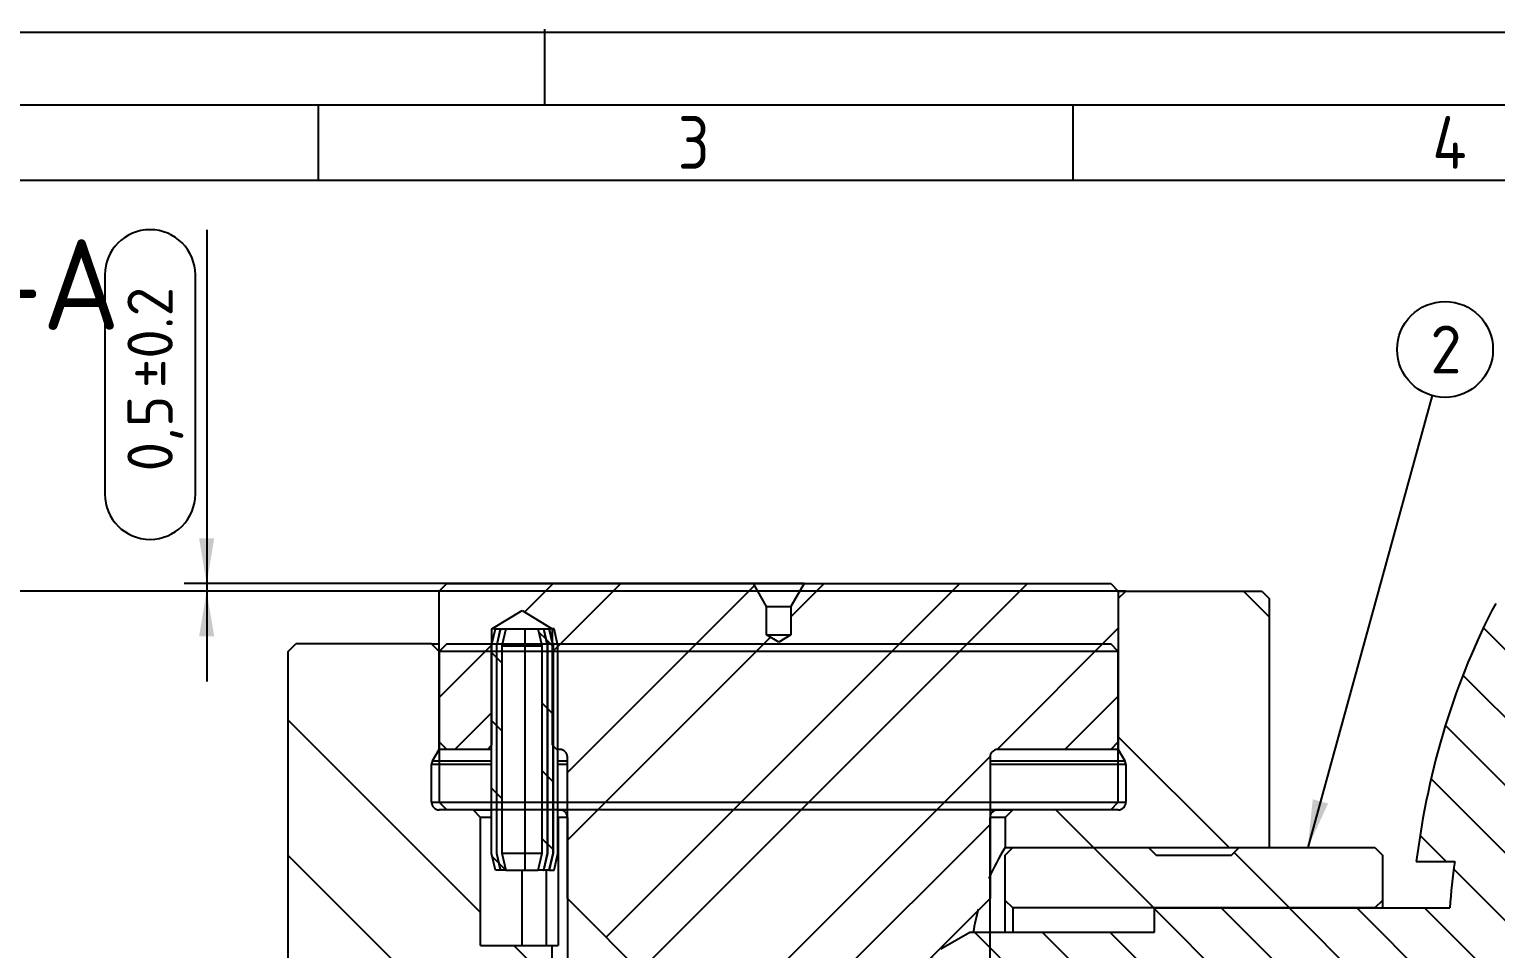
# Model space of a CAD drawing. Header units: millimetres. Extents: x 0 to 420, y 0 to 297.
# Drawn here: x 90.9 to 188, y 236.1 to 297 of the extents above; entities that cross this region are included whole.
import ezdxf
from ezdxf.enums import TextEntityAlignment as Align
from ezdxf.lldxf.tags import DXFTag

# ---------------------------------------------------------------- set-up
doc = ezdxf.new("R2010")
doc.units = ezdxf.units.MM
for name, color, linetype in [('BN_874_1323873_S', 7, 'Continuous'), ('Default', 7, 'Continuous'), ('DIN-Vorlage', 7, 'Continuous'), ('HI10001131_A', 7, 'Continuous'), ('HI10001133_A', 7, 'Continuous'), ('HI10001134_B', 7, 'Continuous'), ('HI10001135_B', 7, 'Continuous'), ('Layer1', 7, 'Continuous')]:
    doc.layers.add(name, color=color, linetype=linetype)
doc.styles.add('SEACAD_Solid_Edge_ISO', font='seiso.ttf')
doc.styles.add('SEACAD_Solid_Edge_ISO_GDT_Symbols', font='SEIGDT.TTF')
tags = doc.linetypes.add('PHANTOM2', pattern=[31.75, 15.875, -3.175, 3.175, -3.175, 3.175, -3.175]).pattern_tags.tags
tags[14:15] = [DXFTag(74, 4), DXFTag(75, 0), DXFTag(340, '0'), DXFTag(46, 0.0), DXFTag(50, 0.0), DXFTag(44, 0.0), DXFTag(45, 0.0)]
tags[12:13] = [DXFTag(74, 4), DXFTag(75, 0), DXFTag(340, '0'), DXFTag(46, 0.0), DXFTag(50, 0.0), DXFTag(44, 0.0), DXFTag(45, 0.0)]
tags[10:11] = [DXFTag(74, 4), DXFTag(75, 0), DXFTag(340, '0'), DXFTag(46, 0.0), DXFTag(50, 0.0), DXFTag(44, 0.0), DXFTag(45, 0.0)]
tags[8:9] = [DXFTag(74, 4), DXFTag(75, 0), DXFTag(340, '0'), DXFTag(46, 0.0), DXFTag(50, 0.0), DXFTag(44, 0.0), DXFTag(45, 0.0)]
tags[6:7] = [DXFTag(74, 4), DXFTag(75, 0), DXFTag(340, '0'), DXFTag(46, 0.0), DXFTag(50, 0.0), DXFTag(44, 0.0), DXFTag(45, 0.0)]
tags[4:5] = [DXFTag(74, 4), DXFTag(75, 0), DXFTag(340, '0'), DXFTag(46, 0.0), DXFTag(50, 0.0), DXFTag(44, 0.0), DXFTag(45, 0.0)]
doc.dimstyles.new('DIN', dxfattribs={"dimtxt": 3, "dimasz": 3, "dimexe": 1.5, "dimexo": 0, "dimgap": 0.75, "dimtad": 1, "dimtxsty": 'SEACAD_Solid_Edge_ISO', "dimblk1": '_SE_FILLED', "dimblk2": '_SE_FILLED', "dimsah": 1, "dimcen": 1.5, "dimazin": 0, "dimtfac": 0.5, "dimtdec": 3, "dimtmove": 0, "dimatfit": 3, "dimfxl": 1, "dimarcsym": 0})

# ---------------------------------------------------------------- blocks, each defined once
blk = doc.blocks.new('SEANNOT_GROUP3')
at = {"layer": 'Layer1', "linetype": 'Continuous'}
blk.add_hatch(color=7, dxfattribs=at).paths.add_polyline_path([(175.893, 245.974), (175.56, 242.773), (176.913, 245.693)])
at = {"layer": 'Layer1', "color": 7, "linetype": 'Continuous'}
blk.add_lwpolyline([(183.813, 272.724), (175.56, 242.773)], dxfattribs=at)
blk.add_circle((184.657, 275.784), 3.175, dxfattribs=at)
at = {"layer": 'Layer1', "color": 7, "linetype": 'Continuous', "style": 'SEACAD_Solid_Edge_ISO'}
blk.add_text('2', height=3.175, dxfattribs=at).set_placement((183.683, 277.372), align=Align.TOP_LEFT)
blk = doc.blocks.new('SE6')
at = {"layer": 'BN_874_1323873_S', "linetype": 'Continuous'}
h = blk.add_hatch(dxfattribs=at)
h.set_pattern_fill('LINE', angle=135, style=0)
h.paths.add_polyline_path([(121.735, 257.273), (121.485, 256.173), (121.485, 242.373), (121.735, 241.273), (122.074, 241.273), (121.815, 242.41), (121.815, 256.136), (122.074, 257.273)])
h = blk.add_hatch(dxfattribs=at)
h.set_pattern_fill('LINE', angle=135, style=0)
h.paths.add_polyline_path([(122.424, 257.273), (122.085, 257.273), (121.858, 256.273), (121.835, 256.173), (121.835, 256.136), (121.835, 255.773), (121.835, 253.273), (121.835, 249.573), (121.835, 249.273), (121.835, 248.523), (121.835, 248.273), (121.835, 245.773), (121.835, 245.573), (121.835, 245.273), (121.835, 244.773), (121.835, 242.41), (121.835, 242.373), (122.085, 241.273), (122.424, 241.273), (122.165, 242.41), (122.165, 256.136)])
h = blk.add_hatch(dxfattribs=at)
h.set_pattern_fill('LINE', angle=135, style=0)
h.paths.add_polyline_path([(125.165, 242.41), (125.165, 244.773), (125.165, 245.273), (125.165, 245.573), (125.165, 249.273), (125.165, 249.573), (125.165, 253.273), (125.165, 255.773), (125.165, 256.136), (125.165, 256.173), (125.143, 256.273), (124.915, 257.273), (124.577, 257.273), (124.835, 256.136), (124.835, 242.41), (124.577, 241.273), (124.915, 241.273), (125.114, 242.148), (125.165, 242.373)])
h = blk.add_hatch(dxfattribs=at)
h.set_pattern_fill('LINE', angle=135, style=0)
h.paths.add_polyline_path([(125.535, 244.773), (125.535, 245.141), (125.535, 245.273), (125.535, 249.273), (125.535, 249.548), (125.535, 255.773), (125.535, 256.136), (125.535, 256.173), (125.513, 256.273), (125.51, 256.283), (125.285, 257.273), (124.947, 257.273), (125.205, 256.136), (125.205, 242.41), (124.947, 241.273), (125.114, 241.273), (125.285, 241.273), (125.535, 242.373), (125.535, 242.41)])
at = {"layer": 'HI10001131_A', "linetype": 'Continuous'}
h = blk.add_hatch(dxfattribs=at)
h.set_pattern_fill('LINE', angle=135, style=0)
edge = h.paths.add_edge_path()
edge.add_line((153.167, 237.173), (151.26, 236.072))
edge.add_arc((152.01, 234.773), 1.5, 120, 135)
edge.add_arc((152.01, 234.773), 1.5, 135, 240)
edge.add_line((151.26, 233.474), (152.103, 232.987))
edge.add_line((152.103, 232.987), (153.167, 232.373))
edge.add_line((153.167, 232.373), (153.426, 232.373))
edge.add_line((153.426, 232.373), (155.51, 232.373))
edge.add_line((155.51, 232.373), (156.01, 232.373))
edge.add_line((156.01, 232.373), (165.41, 232.373))
edge.add_line((165.41, 232.373), (165.41, 230.773))
edge.add_line((165.41, 230.773), (172.263, 230.773))
edge.add_line((172.263, 230.773), (180.01, 230.773))
edge.add_line((180.01, 230.773), (180.51, 230.773))
edge.add_line((180.51, 230.773), (184.81, 230.773))
edge.add_line((184.81, 230.773), (184.965, 230.773))
edge.add_ellipse((210.81, 234.773), major_axis=(0, -36.77), ratio=0.707107, start_angle=278.79756, end_angle=293.37714)
edge.add_line((185.946, 224.025), (235.675, 224.025))
edge.add_ellipse((210.81, 234.773), major_axis=(0, -36.77), ratio=0.707107, start_angle=66.62286, end_angle=81.20244)
edge.add_line((236.656, 230.773), (236.81, 230.773))
edge.add_line((236.81, 230.773), (241.423, 230.773))
edge.add_line((241.423, 230.773), (241.423, 228.773))
edge.add_line((241.423, 228.773), (258.01, 230.773))
edge.add_line((258.01, 230.773), (258.01, 238.773))
edge.add_line((258.01, 238.773), (241.423, 240.773))
edge.add_line((241.423, 240.773), (241.423, 238.773))
edge.add_line((241.423, 238.773), (236.656, 238.773))
edge.add_ellipse((210.81, 234.773), major_axis=(0, -36.77), ratio=0.707107, start_angle=98.79756, end_angle=105.49002)
edge.add_line((236.325, 241.844), (238.868, 241.844))
edge.add_ellipse((210.81, 234.773), major_axis=(0, -40.305), ratio=0.707107, start_angle=104.14492, end_angle=136.68614)
edge.add_line((233.61, 258.956), (232.347, 258.956))
edge.add_ellipse((210.81, 234.773), major_axis=(0, -38.891), ratio=0.707107, start_angle=138.31238, end_angle=141.03332)
edge.add_line((231.514, 260.37), (228.772, 260.37))
edge.add_ellipse((210.81, 234.773), major_axis=(0, -36.062), ratio=0.707107, start_angle=141.96649, end_angle=144.94179)
edge.add_line((229.727, 258.956), (191.894, 258.956))
edge.add_ellipse((210.81, 234.773), major_axis=(0, -36.062), ratio=0.707107, start_angle=215.05821, end_angle=218.03351)
edge.add_line((192.848, 260.37), (190.107, 260.37))
edge.add_ellipse((210.81, 234.773), major_axis=(0, -38.891), ratio=0.707107, start_angle=218.96668, end_angle=221.68762)
edge.add_line((189.273, 258.956), (188.01, 258.956))
edge.add_ellipse((210.81, 234.773), major_axis=(0, -40.305), ratio=0.707107, start_angle=223.31386, end_angle=255.85508)
edge.add_line((182.752, 241.844), (185.296, 241.844))
edge.add_ellipse((210.81, 234.773), major_axis=(0, -36.77), ratio=0.707107, start_angle=254.50998, end_angle=261.20244)
edge.add_line((184.965, 238.773), (180.51, 238.773))
edge.add_line((180.51, 238.773), (180.01, 238.773))
edge.add_line((180.01, 238.773), (172.264, 238.773))
edge.add_line((172.264, 238.773), (165.41, 238.773))
edge.add_line((165.41, 238.773), (165.41, 237.173))
edge.add_line((165.41, 237.173), (156.01, 237.173))
edge.add_line((156.01, 237.173), (155.51, 237.173))
edge.add_line((155.51, 237.173), (154.51, 237.173))
edge.add_line((154.51, 237.173), (153.424, 237.173))
edge.add_line((153.424, 237.173), (153.167, 237.173))
at = {"layer": 'HI10001133_A', "linetype": 'Continuous'}
h = blk.add_hatch(dxfattribs=at)
h.set_pattern_fill('ANSI32', scale=2, angle=90, style=0)
h.paths.add_polyline_path([(180.01, 238.773), (180.51, 239.273), (180.51, 242.273), (180.01, 242.773), (173.01, 242.773), (171.01, 242.773), (170.51, 242.273), (165.51, 242.273), (165.01, 242.773), (156.01, 242.773), (155.51, 242.273), (155.51, 239.273), (156.01, 238.773), (165.41, 238.773)])
at = {"layer": 'HI10001134_B', "linetype": 'Continuous'}
h = blk.add_hatch(dxfattribs=at)
h.set_pattern_fill('ANSI32', scale=2, angle=90, style=0)
edge = h.paths.add_edge_path()
edge.add_line((163.01, 259.273), (163.01, 255.773))
edge.add_line((163.01, 255.773), (163.01, 249.773))
edge.add_line((163.01, 249.773), (163.01, 249.273))
edge.add_line((163.01, 249.273), (163.443, 248.523))
edge.add_arc((163.01, 248.273), 0.5, 0, 30, ccw=False)
edge.add_line((163.51, 248.273), (163.51, 245.773))
edge.add_arc((163.01, 245.773), 0.5, 270, 360, ccw=False)
edge.add_line((163.01, 245.273), (162.51, 245.273))
edge.add_line((162.51, 245.273), (156.01, 245.273))
edge.add_line((156.01, 245.273), (155.51, 244.773))
edge.add_line((155.51, 244.773), (155.51, 242.773))
edge.add_line((155.51, 242.773), (156.01, 242.773))
edge.add_line((156.01, 242.773), (165.01, 242.773))
edge.add_line((165.01, 242.773), (171.01, 242.773))
edge.add_line((171.01, 242.773), (173.01, 242.773))
edge.add_line((173.01, 242.773), (173.01, 259.273))
edge.add_line((173.01, 259.273), (172.51, 259.773))
edge.add_line((172.51, 259.773), (163.51, 259.773))
edge.add_line((163.51, 259.773), (163.01, 259.273))
h = blk.add_hatch(dxfattribs=at)
h.set_pattern_fill('ANSI32', scale=2, angle=90, style=0)
edge = h.paths.add_edge_path()
edge.add_line((118.51, 245.273), (118.01, 245.273))
edge.add_arc((118.01, 245.773), 0.5, 180, 270, ccw=False)
edge.add_line((117.51, 245.773), (117.51, 248.273))
edge.add_arc((118.01, 248.273), 0.5, 150, 180, ccw=False)
edge.add_line((117.577, 248.523), (118.01, 249.273))
edge.add_line((118.01, 249.273), (118.01, 249.773))
edge.add_line((118.01, 249.773), (118.01, 255.773))
edge.add_line((118.01, 255.773), (117.51, 256.273))
edge.add_line((117.51, 256.273), (108.51, 256.273))
edge.add_line((108.51, 256.273), (108.01, 255.773))
edge.add_line((108.01, 255.773), (108.01, 200.273))
edge.add_line((108.01, 200.273), (108.51, 199.773))
edge.add_line((108.51, 199.773), (117.51, 199.773))
edge.add_line((117.51, 199.773), (118.01, 200.273))
edge.add_line((118.01, 200.273), (118.01, 207.273))
edge.add_arc((118.51, 207.273), 0.5, 90, 180, ccw=False)
edge.add_line((118.51, 207.773), (131.71, 207.773))
edge.add_line((131.71, 207.773), (133.01, 207.773))
edge.add_line((133.01, 207.773), (133.51, 208.273))
edge.add_line((133.51, 208.273), (133.51, 215.273))
edge.add_line((133.51, 215.273), (133.01, 215.773))
edge.add_line((133.01, 215.773), (126.01, 215.773))
edge.add_arc((126.01, 216.273), 0.5, 180, 270, ccw=False)
edge.add_line((125.51, 216.273), (125.51, 236.273))
edge.add_line((125.51, 236.273), (125.114, 236.273))
edge.add_line((125.114, 236.273), (123.51, 236.273))
edge.add_line((123.51, 236.273), (120.76, 236.273))
edge.add_line((120.76, 236.273), (120.76, 244.773))
edge.add_line((120.76, 244.773), (120.26, 245.273))
edge.add_line((120.26, 245.273), (118.51, 245.273))
at = {"layer": 'HI10001135_B', "linetype": 'Continuous'}
h = blk.add_hatch(dxfattribs=at)
h.set_pattern_fill('ANSI32', angle=9e-06, style=0)
edge = h.paths.add_edge_path()
edge.add_line((133.51, 216.273), (133.51, 215.773))
edge.add_line((133.51, 215.773), (133.51, 215.273))
edge.add_line((133.51, 215.273), (133.51, 208.273))
edge.add_line((133.51, 208.273), (133.51, 207.873))
edge.add_line((133.51, 207.873), (133.81, 207.873))
edge.add_line((133.81, 207.873), (133.81, 207.773))
edge.add_line((133.81, 207.773), (133.81, 207.273))
edge.add_line((133.81, 207.273), (133.81, 206.773))
edge.add_line((133.81, 206.773), (133.51, 206.773))
edge.add_line((133.51, 206.773), (133.51, 205.273))
edge.add_line((133.51, 205.273), (134.01, 204.773))
edge.add_line((134.01, 204.773), (138.835, 204.773))
edge.add_line((138.835, 204.773), (139.71, 206.288))
edge.add_line((139.71, 206.288), (139.71, 207.692))
edge.add_line((139.71, 207.692), (140.51, 208.173))
edge.add_line((140.51, 208.173), (141.31, 207.692))
edge.add_line((141.31, 207.692), (141.31, 206.288))
edge.add_line((141.31, 206.288), (142.185, 204.773))
edge.add_line((142.185, 204.773), (147.01, 204.773))
edge.add_line((147.01, 204.773), (147.51, 205.273))
edge.add_line((147.51, 205.273), (147.51, 206.773))
edge.add_line((147.51, 206.773), (147.21, 206.773))
edge.add_line((147.21, 206.773), (147.21, 207.273))
edge.add_line((147.21, 207.273), (147.21, 207.773))
edge.add_line((147.21, 207.773), (147.21, 207.873))
edge.add_line((147.21, 207.873), (147.51, 207.873))
edge.add_line((147.51, 207.873), (147.51, 208.273))
edge.add_line((147.51, 208.273), (147.51, 215.273))
edge.add_line((147.51, 215.273), (147.51, 215.773))
edge.add_line((147.51, 215.773), (147.51, 216.273))
edge.add_line((147.51, 216.273), (147.51, 216.773))
edge.add_line((147.51, 216.773), (147.51, 217.118))
edge.add_line((147.51, 217.118), (147.51, 218.172))
edge.add_line((147.51, 218.172), (147.51, 220.773))
edge.add_line((147.51, 220.773), (147.209, 221.295))
edge.add_line((147.209, 221.295), (147.077, 221.523))
edge.add_arc((147.51, 221.773), 0.5, 180, 210, ccw=False)
edge.add_line((147.01, 221.773), (147.01, 222.373))
edge.add_line((147.01, 222.373), (147.01, 225.455))
edge.add_line((147.01, 225.455), (147.01, 226.506))
edge.add_line((147.01, 226.506), (147.01, 228.894))
edge.add_line((147.01, 228.894), (147.01, 229.572))
edge.add_line((147.01, 229.572), (147.01, 230.622))
edge.add_line((147.01, 230.622), (147.01, 231.888))
edge.add_line((147.01, 231.888), (147.01, 232.894))
edge.add_arc((147.51, 232.894), 0.5, 175.51135, 180, ccw=False)
edge.add_arc((147.51, 232.894), 0.5, 90, 175.51135, ccw=False)
edge.add_line((147.51, 233.394), (148.238, 233.394))
edge.add_line((148.238, 233.394), (148.51, 233.394))
edge.add_line((148.51, 233.394), (150.95, 235.834))
edge.add_line((150.95, 235.834), (153.784, 238.668))
edge.add_line((153.784, 238.668), (154.51, 239.394))
edge.add_line((154.51, 239.394), (154.51, 240.687))
edge.add_line((154.51, 240.687), (154.51, 244.773))
edge.add_line((154.51, 244.773), (154.51, 245.273))
edge.add_line((154.51, 245.273), (154.51, 245.773))
edge.add_line((154.51, 245.773), (154.51, 248.273))
edge.add_line((154.51, 248.273), (154.51, 248.523))
edge.add_line((154.51, 248.523), (154.51, 248.773))
edge.add_arc((155.01, 248.773), 0.5, 90, 180, ccw=False)
edge.add_line((155.01, 249.273), (162.51, 249.273))
edge.add_line((162.51, 249.273), (163.01, 249.773))
edge.add_line((163.01, 249.773), (163.01, 255.773))
edge.add_line((163.01, 255.773), (163.01, 259.273))
edge.add_line((163.01, 259.273), (163.01, 259.773))
edge.add_line((163.01, 259.773), (162.51, 260.273))
edge.add_line((162.51, 260.273), (142.185, 260.273))
edge.add_line((142.185, 260.273), (141.31, 258.757))
edge.add_line((141.31, 258.757), (141.31, 256.873))
edge.add_line((141.31, 256.873), (140.51, 256.392))
edge.add_line((140.51, 256.392), (139.71, 256.873))
edge.add_line((139.71, 256.873), (139.71, 258.757))
edge.add_line((139.71, 258.757), (138.835, 260.273))
edge.add_line((138.835, 260.273), (118.51, 260.273))
edge.add_line((118.51, 260.273), (118.01, 259.773))
edge.add_line((118.01, 259.773), (118.01, 256.273))
edge.add_line((118.01, 256.273), (118.01, 255.773))
edge.add_line((118.01, 255.773), (118.01, 249.773))
edge.add_line((118.01, 249.773), (118.51, 249.273))
edge.add_line((118.51, 249.273), (121.21, 249.273))
edge.add_line((121.21, 249.273), (121.485, 249.548))
edge.add_line((121.485, 249.548), (121.51, 249.573))
edge.add_line((121.51, 249.573), (121.51, 256.283))
edge.add_line((121.51, 256.283), (121.51, 257.273))
edge.add_line((121.51, 257.273), (123.51, 258.475))
edge.add_line((123.51, 258.475), (125.51, 257.273))
edge.add_line((125.51, 257.273), (125.51, 256.283))
edge.add_line((125.51, 256.283), (125.51, 249.573))
edge.add_line((125.51, 249.573), (125.535, 249.548))
edge.add_line((125.535, 249.548), (125.81, 249.273))
edge.add_line((125.81, 249.273), (125.885, 249.273))
edge.add_line((125.885, 249.273), (126.01, 249.273))
edge.add_arc((126.01, 248.773), 0.5, 0, 90, ccw=False)
edge.add_line((126.51, 248.773), (126.51, 248.523))
edge.add_line((126.51, 248.523), (126.51, 248.273))
edge.add_line((126.51, 248.273), (126.51, 245.773))
edge.add_line((126.51, 245.773), (126.51, 245.273))
edge.add_line((126.51, 245.273), (126.51, 244.773))
edge.add_line((126.51, 244.773), (126.51, 239.394))
edge.add_line((126.51, 239.394), (132.51, 233.394))
edge.add_line((132.51, 233.394), (133.51, 233.394))
edge.add_arc((133.51, 232.894), 0.5, 47.01735, 90, ccw=False)
edge.add_arc((133.51, 232.894), 0.5, 0, 47.01735, ccw=False)
edge.add_line((134.01, 232.894), (134.01, 232.205))
edge.add_line((134.01, 232.205), (134.01, 231.596))
edge.add_line((134.01, 231.596), (134.01, 230.548))
edge.add_line((134.01, 230.548), (134.01, 228.894))
edge.add_line((134.01, 228.894), (134.01, 227.7))
edge.add_line((134.01, 227.7), (134.01, 226.649))
edge.add_line((134.01, 226.649), (134.01, 223.567))
edge.add_line((134.01, 223.567), (134.01, 222.516))
edge.add_line((134.01, 222.516), (134.01, 221.773))
edge.add_arc((133.51, 221.773), 0.5, 330, 360, ccw=False)
edge.add_line((133.943, 221.523), (133.51, 220.773))
edge.add_line((133.51, 220.773), (133.51, 219.505))
edge.add_line((133.51, 219.505), (133.51, 218.451))
edge.add_line((133.51, 218.451), (133.51, 216.773))
edge.add_line((133.51, 216.773), (133.51, 216.273))
at = {"layer": 'BN_874_1323873_S', "color": 7, "linetype": 'Continuous'}
for p, q in [((121.485, 256.173), (121.735, 257.273)), ((121.735, 257.273), (122.074, 257.273)), ((122.074, 257.273), (121.815, 256.136)), ((121.835, 256.173), (122.085, 257.273)), ((122.074, 257.273), (122.085, 257.273)), ((122.085, 257.273), (122.424, 257.273)), ((122.424, 257.273), (122.165, 256.136)), ((122.424, 257.273), (123.685, 257.273)), ((123.685, 257.273), (124.577, 257.273)), ((123.685, 257.273), (123.685, 256.136)), ((124.835, 256.136), (124.577, 257.273)), ((124.577, 257.273), (124.915, 257.273)), ((124.915, 257.273), (124.947, 257.273)), ((124.915, 257.273), (125.165, 256.173)), ((125.205, 256.136), (124.947, 257.273)), ((124.947, 257.273), (125.285, 257.273)), ((125.285, 257.273), (125.297, 257.273)), ((125.285, 257.273), (125.535, 256.173)), ((125.297, 257.273), (125.555, 256.136)), ((125.635, 257.273), (125.297, 257.273)), ((125.885, 256.173), (125.635, 257.273)), ((121.485, 242.373), (121.485, 256.173)), ((121.815, 256.136), (121.835, 256.136)), ((121.815, 256.136), (121.815, 242.41)), ((121.835, 242.373), (121.835, 256.173)), ((122.165, 256.136), (123.685, 256.136)), ((122.165, 256.136), (122.165, 242.41)), ((123.685, 256.136), (124.835, 256.136)), ((123.685, 256.136), (123.685, 242.41)), ((124.835, 242.41), (124.835, 256.136)), ((125.165, 256.173), (125.165, 242.373)), ((125.165, 256.136), (125.205, 256.136)), ((125.205, 242.41), (125.205, 256.136)), ((125.535, 256.173), (125.535, 242.373)), ((125.535, 256.136), (125.555, 256.136)), ((125.555, 256.136), (125.555, 242.41)), ((125.885, 242.373), (125.885, 256.173)), ((121.735, 241.273), (121.485, 242.373)), ((121.815, 242.41), (121.835, 242.41)), ((121.815, 242.41), (122.074, 241.273)), ((122.085, 241.273), (121.835, 242.373)), ((122.165, 242.41), (123.685, 242.41)), ((122.165, 242.41), (122.424, 241.273)), ((123.685, 242.41), (124.835, 242.41)), ((123.685, 242.41), (123.685, 241.273)), ((124.577, 241.273), (124.835, 242.41)), ((125.165, 242.373), (124.915, 241.273)), ((124.947, 241.273), (125.205, 242.41)), ((125.165, 242.41), (125.205, 242.41)), ((125.535, 242.373), (125.285, 241.273)), ((125.555, 242.41), (125.297, 241.273)), ((125.535, 242.41), (125.555, 242.41)), ((125.635, 241.273), (125.885, 242.373)), ((122.074, 241.273), (121.735, 241.273)), ((122.074, 241.273), (122.085, 241.273)), ((122.424, 241.273), (122.085, 241.273)), ((122.424, 241.273), (123.685, 241.273)), ((123.685, 241.273), (124.577, 241.273)), ((124.915, 241.273), (124.577, 241.273)), ((124.915, 241.273), (124.947, 241.273)), ((125.285, 241.273), (124.947, 241.273)), ((125.285, 241.273), (125.297, 241.273)), ((125.297, 241.273), (125.635, 241.273))]:
    blk.add_line(p, q, dxfattribs=at)
at = {"layer": 'HI10001131_A', "color": 7, "linetype": 'Continuous'}
for p, q in [((182.752, 241.844), (185.296, 241.844)), ((165.41, 237.173), (165.41, 238.773)), ((165.41, 238.773), (184.965, 238.773)), ((151.26, 236.072), (153.167, 237.173)), ((153.167, 237.173), (165.41, 237.173))]:
    blk.add_line(p, q, dxfattribs=at)
for major_axis, start_param, end_param in [((0, -40.305), 4.068888, 4.536038), ((0, -36.77), 4.518876, 4.603388)]:
    blk.add_ellipse((210.81, 234.773), major_axis=major_axis, ratio=0.707107, start_param=start_param, end_param=end_param, dxfattribs=at)
at = {"layer": 'HI10001133_A', "color": 7, "linetype": 'Continuous'}
for p, q in [((155.51, 242.273), (156.01, 242.773)), ((155.51, 239.273), (155.51, 242.273)), ((156.01, 242.773), (165.01, 242.773)), ((165.01, 242.773), (165.51, 242.273)), ((165.51, 242.273), (170.51, 242.273)), ((170.51, 242.273), (171.01, 242.773)), ((171.01, 242.773), (180.01, 242.773)), ((180.01, 242.773), (180.51, 242.273)), ((180.51, 242.273), (180.51, 239.273)), ((155.51, 237.173), (155.51, 239.273)), ((156.01, 238.773), (155.51, 239.273)), ((180.51, 239.273), (180.01, 238.773)), ((180.51, 239.273), (180.51, 238.773)), ((156.01, 238.773), (156.01, 237.173)), ((180.01, 238.773), (156.01, 238.773))]:
    blk.add_line(p, q, dxfattribs=at)
at = {"layer": 'HI10001134_B', "color": 7, "linetype": 'Continuous'}
for p, q in [((163.01, 259.773), (163.51, 259.773)), ((163.01, 259.273), (163.51, 259.773)), ((163.51, 259.773), (172.51, 259.773)), ((172.51, 259.773), (173.01, 259.273)), ((163.01, 259.273), (163.01, 249.273)), ((173.01, 259.273), (173.01, 242.773)), ((108.01, 255.773), (108.51, 256.273)), ((108.01, 200.273), (108.01, 255.773)), ((117.51, 256.273), (108.51, 256.273)), ((117.51, 256.273), (118.01, 256.273)), ((117.51, 256.273), (118.01, 255.773)), ((118.01, 249.273), (118.01, 255.773)), ((117.577, 248.523), (118.01, 249.273)), ((118.51, 249.273), (118.01, 249.273)), ((163.01, 249.273), (162.51, 249.273)), ((163.01, 249.273), (163.443, 248.523)), ((121.485, 248.273), (117.51, 248.273)), ((117.51, 245.773), (117.51, 248.273)), ((117.577, 248.523), (121.485, 248.523)), ((125.885, 248.523), (126.51, 248.523)), ((126.51, 248.273), (125.885, 248.273)), ((154.51, 248.523), (163.443, 248.523)), ((163.51, 248.273), (154.51, 248.273)), ((163.51, 248.273), (163.51, 245.773)), ((117.51, 245.773), (121.485, 245.773)), ((120.26, 245.273), (118.01, 245.273)), ((120.26, 245.273), (121.485, 245.273)), ((120.26, 245.273), (120.76, 244.773)), ((125.885, 245.773), (126.51, 245.773)), ((125.885, 245.273), (126.51, 245.273)), ((154.51, 245.773), (163.51, 245.773)), ((154.51, 245.273), (156.01, 245.273)), ((155.51, 244.773), (156.01, 245.273)), ((163.01, 245.273), (156.01, 245.273)), ((121.485, 244.773), (120.76, 244.773)), ((120.76, 236.273), (120.76, 244.773)), ((125.885, 244.782), (125.894, 244.773)), ((125.894, 244.773), (125.885, 244.773)), ((126.51, 244.773), (125.894, 244.773)), ((125.894, 244.773), (125.894, 236.273)), ((155.51, 244.773), (154.51, 244.773)), ((155.51, 244.773), (155.51, 242.773)), ((155.51, 242.773), (173.01, 242.773)), ((123.51, 236.273), (123.51, 241.273)), ((125.114, 236.273), (125.114, 241.273)), ((120.76, 236.273), (125.51, 236.273)), ((125.51, 236.273), (125.894, 236.273)), ((125.51, 216.273), (125.51, 236.273))]:
    blk.add_line(p, q, dxfattribs=at)
for centre, radius, start, end in [((118.01, 248.273), 0.5, 150, 180), ((163.01, 248.273), 0.5, 0, 30), ((118.01, 245.773), 0.5, 180, 270), ((163.01, 245.773), 0.5, 270, 0), ((168.258, 234.773), 15.05, 147.88964, 156.71427), ((168.258, 234.773), 15.05, 164.93438, 170.80898)]:
    blk.add_arc(centre, radius, start, end, dxfattribs=at)
at = {"layer": 'HI10001135_B', "color": 7, "linetype": 'Continuous'}
for p, q in [((118.01, 259.773), (118.51, 260.273)), ((118.01, 249.773), (118.01, 259.773)), ((118.51, 260.273), (138.835, 260.273)), ((138.835, 260.273), (142.185, 260.273)), ((139.71, 258.757), (138.835, 260.273)), ((142.185, 260.273), (141.31, 258.757)), ((142.185, 260.273), (162.51, 260.273)), ((162.51, 260.273), (163.01, 259.773)), ((163.01, 259.773), (163.01, 249.773)), ((121.51, 257.273), (123.51, 258.475)), ((123.51, 258.475), (125.51, 257.273)), ((139.71, 258.757), (141.31, 258.757)), ((139.71, 256.873), (139.71, 258.757)), ((141.31, 258.757), (141.31, 256.873)), ((121.735, 257.273), (121.51, 257.273)), ((121.51, 249.573), (121.51, 257.273)), ((125.51, 257.273), (125.51, 249.573)), ((139.71, 256.873), (141.31, 256.873)), ((140.51, 256.392), (139.71, 256.873)), ((141.31, 256.873), (140.51, 256.392)), ((118.51, 249.273), (118.01, 249.773)), ((163.01, 249.773), (162.51, 249.273)), ((121.21, 249.273), (118.51, 249.273)), ((121.21, 249.273), (121.51, 249.573)), ((121.485, 249.273), (121.21, 249.273)), ((125.51, 249.573), (125.81, 249.273)), ((126.01, 249.273), (125.81, 249.273)), ((126.51, 239.394), (126.51, 248.773)), ((154.51, 248.773), (154.51, 239.394)), ((162.51, 249.273), (155.01, 249.273)), ((132.51, 233.394), (126.51, 239.394)), ((154.51, 239.394), (148.51, 233.394))]:
    blk.add_line(p, q, dxfattribs=at)
at = {"layer": 'HI10001135_B', "color": 7, "linetype": 'PHANTOM2'}
for p, q in [((118.51, 256.273), (118.01, 255.773)), ((163.01, 255.773), (118.01, 255.773)), ((118.01, 255.773), (118.01, 245.773)), ((118.51, 256.273), (162.51, 256.273)), ((163.01, 255.773), (162.51, 256.273)), ((163.01, 245.773), (163.01, 255.773)), ((118.01, 245.773), (163.01, 245.773)), ((118.01, 245.773), (118.51, 245.273)), ((162.51, 245.273), (118.51, 245.273)), ((162.51, 245.273), (163.01, 245.773)), ((126.51, 244.773), (126.51, 235.394)), ((154.51, 235.394), (154.51, 244.773))]:
    blk.add_line(p, q, dxfattribs=at)
at = {"layer": 'HI10001135_B', "color": 7, "linetype": 'Continuous'}
for centre, start, end in [((126.01, 248.773), 0, 90), ((155.01, 248.773), 90, 180)]:
    blk.add_arc(centre, 0.5, start, end, dxfattribs=at)
at = {"layer": 'HI10001135_B', "color": 7, "linetype": 'PHANTOM2'}
for centre, start, end in [((126.01, 244.773), 0, 90), ((155.01, 244.773), 90, 180)]:
    blk.add_arc(centre, 0.5, start, end, dxfattribs=at)
blk = doc.blocks.new('DMBLK22')
at = {"layer": 'Layer1', "linetype": 'Continuous'}
for points in [[(84.109, 256.773), (85.109, 256.773), (84.609, 259.773)], [(84.109, 202.773), (84.609, 199.773), (85.109, 202.773)]]:
    blk.add_hatch(color=7, dxfattribs=at).paths.add_polyline_path(points)
at = {"layer": 'Layer1', "color": 7, "linetype": 'Continuous'}
for p, q in [((163.51, 259.773), (83.109, 259.773)), ((84.609, 259.773), (84.609, 199.773)), ((77.859, 239.528), (77.859, 222.005)), ((83.859, 222.005), (83.859, 239.528)), ((108.51, 199.773), (83.109, 199.773))]:
    blk.add_line(p, q, dxfattribs=at)
for centre, start, end in [((80.859, 239.528), 0, 180), ((80.859, 222.005), 180, 0)]:
    blk.add_arc(centre, 3, start, end, dxfattribs=at)
for s, style, p in [('L', 'SEACAD_Solid_Edge_ISO_GDT_Symbols', (80.859, 244.628)), ('±0,005', 'SEACAD_Solid_Edge_ISO', (79.359, 228.619)), ('60', 'SEACAD_Solid_Edge_ISO', (79.359, 223.505))]:
    blk.add_text(s, height=3, rotation=90, dxfattribs=dict(at, style=style)).set_placement(p, align=Align.TOP_LEFT)
blk = doc.blocks.new('_SE_FILLED')
at = {"color": 0}
blk.add_line((0, 0), (-1, 0), dxfattribs=at)
blk.add_solid([(0, 0), (-1, -0.1665), (-1, 0.1665), (0, 0)], dxfattribs=at)
blk = doc.blocks.new('DMBLK23')
at = {"layer": 'Layer1', "linetype": 'Continuous'}
for points in [[(102.109, 263.273), (102.609, 260.273), (103.109, 263.273)], [(102.109, 256.773), (103.109, 256.773), (102.609, 259.773)]]:
    blk.add_hatch(color=7, dxfattribs=at).paths.add_polyline_path(points)
at = {"layer": 'Layer1', "color": 7, "linetype": 'Continuous'}
for p, q in [((102.609, 283.722), (102.609, 253.773)), ((95.859, 280.722), (95.859, 266.2)), ((101.859, 266.2), (101.859, 280.722)), ((142.185, 260.273), (101.109, 260.273)), ((163.51, 259.773), (101.109, 259.773))]:
    blk.add_line(p, q, dxfattribs=at)
for centre, start, end in [((98.859, 280.722), 0, 180), ((98.859, 266.2), 180, 0)]:
    blk.add_arc(centre, 3, start, end, dxfattribs=at)
at = {"layer": 'Layer1', "color": 7, "linetype": 'Continuous', "style": 'SEACAD_Solid_Edge_ISO'}
for s, p in [('±0.2', (97.359, 273.222)), ('0,5', (97.359, 267.7))]:
    blk.add_text(s, height=3, rotation=90, dxfattribs=at).set_placement(p, align=Align.TOP_LEFT)
blk = doc.blocks.new('A3_quer')
at = {"layer": 'DIN-Vorlage', "color": 7, "linetype": 'Continuous'}
for p, q in [((0, 296.82), (419.82, 296.82)), ((125, 297), (125, 292)), ((15, 292), (414.64, 292)), ((110, 292), (110, 287)), ((160, 292), (160, 287)), ((20, 287), (409.28, 287))]:
    blk.add_line(p, q, dxfattribs=at)
at = {"layer": 'DIN-Vorlage', "char_height": 3.5, "attachment_point": 4, "style": 'SEACAD_Solid_Edge_ISO'}
for s, insert, width in [('{\\fSolid Edge ISO|b0||i0||c0|p34;\\C7;\\H3.5;\\W0.9;3}', (133.821, 289.5), 1.79071), ('{\\fSolid Edge ISO|b0||i0||c0|p34;\\C7;\\H3.5;\\W0.9;4}', (183.821, 289.5), 2.05931)]:
    blk.add_mtext(s, dxfattribs=dict(at, insert=insert, width=width))

msp = doc.modelspace()

# ---------------------------------------------------------------- block references
at = {"layer": 'Default', "color": 7}
msp.add_blockref('A3_quer', (0, 0), dxfattribs=at)
at = {"layer": 'Layer1'}
for name in ['SEANNOT_GROUP3', 'SE6']:
    msp.add_blockref(name, (0, 0), dxfattribs=at)

# ---------------------------------------------------------------- texts
at = {"layer": 'Layer1', "color": 7, "linetype": 'Continuous', "style": 'SEACAD_Solid_Edge_ISO'}
msp.add_text(' A-A', height=6, dxfattribs=at).set_placement((79.036, 283.089), align=Align.TOP_LEFT)

# ---------------------------------------------------------------- dimensions: what is measured, and where the dimension line sits
at = {"layer": 'Layer1', "color": 7, "linetype": 'Continuous'}
for base, p1, p2, text, picture, middle in [((102.609, 259.773), (162.51, 260.273), (172.51, 259.773), '\\A1;<>%%p0.2', 'DMBLK23', (102.609, 263.2)), ((84.609, 199.773), (163.51, 259.773), (117.51, 199.773), '\\A1;<> ±0,005 {\\fSolid Edge ISO GDT Symbols;L}', 'DMBLK22', (84.609, 234.284))]:
    dim = msp.add_linear_dim(base=base, p1=p1, p2=p2, angle=90, text=text, dimstyle='DIN', dxfattribs=at)
    dim.commit()
    dim.dimension.update_dxf_attribs({"geometry": picture, "text_midpoint": middle, "dimtype": 160})

doc.saveas('drawing.dxf')
